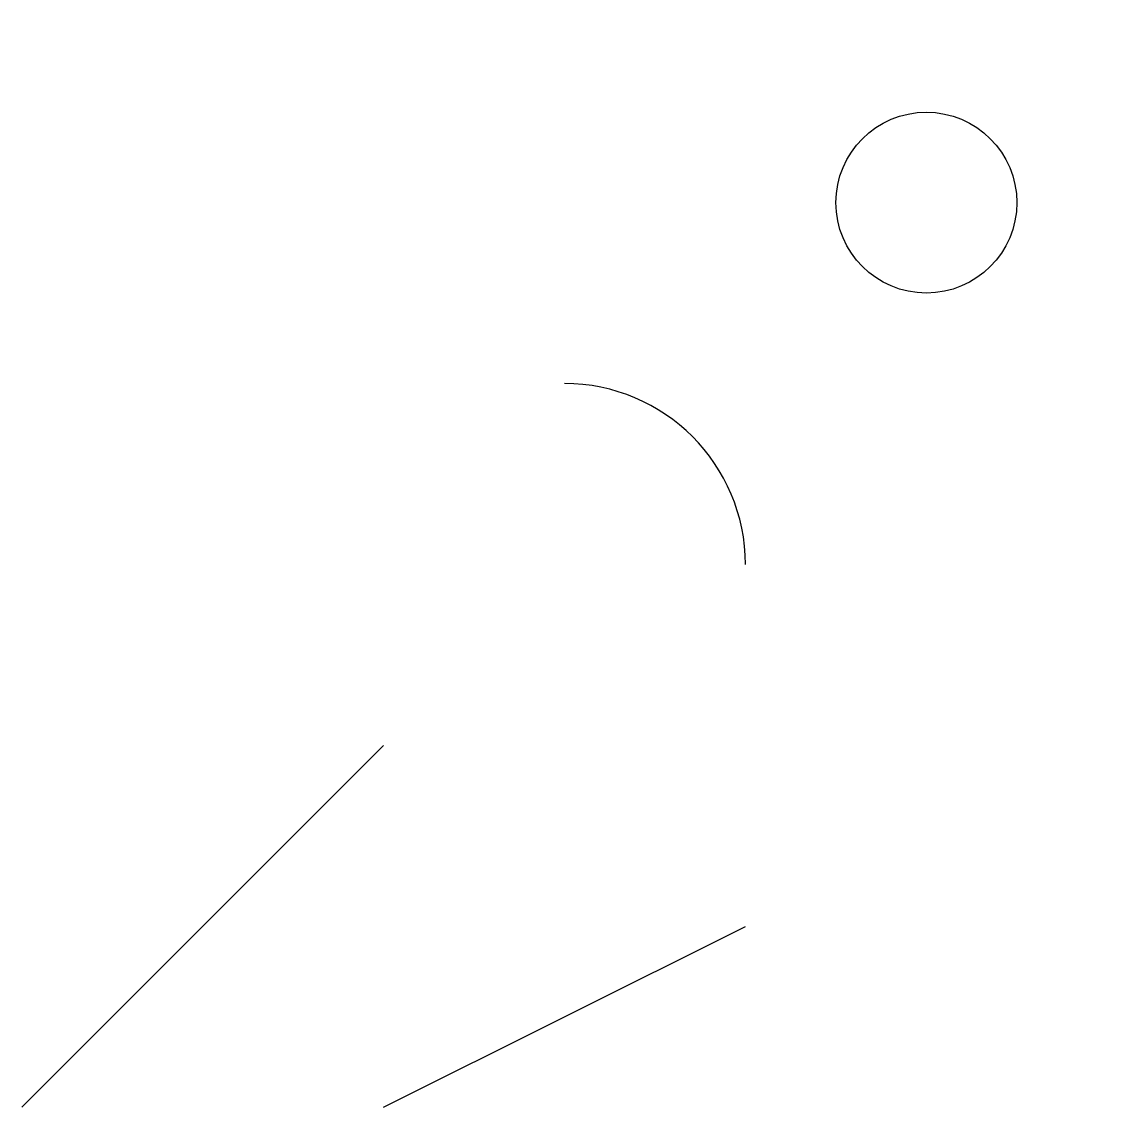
# Model space of a CAD drawing. Extents: x 0 to 300, y 0 to 300.
import ezdxf

# ---------------------------------------------------------------- set-up
doc = ezdxf.new("R2010")
doc.units = 0

msp = doc.modelspace()

# ---------------------------------------------------------------- linework, layer by layer
at = {"layer": 'InvalidLayer'}
msp.add_line((50, 50), (50, 50), dxfattribs=at)
msp.add_circle((300, 300), 0, dxfattribs=at)
msp.add_arc((200, 200), 0, 0, 90, dxfattribs=at)
at = {"layer": 'ValidLayer'}
for p, q in [((0, 0), (100, 100)), ((100, 0), (200, 50))]:
    msp.add_line(p, q, dxfattribs=at)
msp.add_circle((250, 250), 25, dxfattribs=at)
msp.add_arc((150, 150), 50, 0, 90, dxfattribs=at)

doc.saveas('drawing.dxf')
